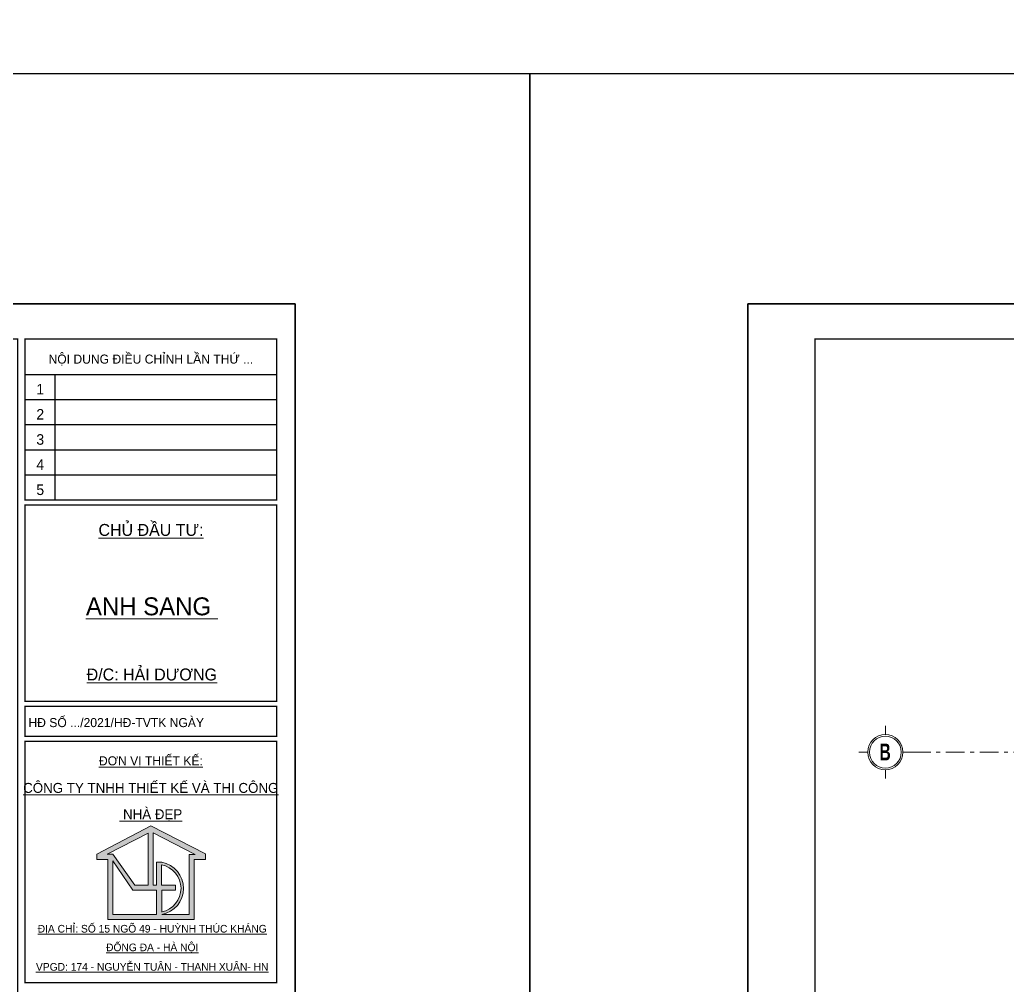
# Model space of a CAD drawing. Extents: x -2098986 to 943, y -1296280 to 73591.
# Drawn here: x -1641447 to -1629666, y -1268458 to -1256936 of the extents above; entities that cross this region are included whole.
import ezdxf
from ezdxf.enums import TextEntityAlignment as Align

# ---------------------------------------------------------------- set-up
doc = ezdxf.new("R2010")
doc.units = 0
doc.header["$LTSCALE"] = 150
doc.linetypes.add('_Tim', pattern=[9, 5, -1.5, 1, -1.5])
doc.layers.get('0').update_dxf_attribs({"lineweight": 18})
doc.layers.get('Defpoints').update_dxf_attribs({"lineweight": 18})
for name, color, linetype, lineweight in [('05.Text', 253, 'Continuous', 18), ('09.Hatch', 250, 'Continuous', 5), ('11.Khung bo', 32, 'Continuous', 50), ('12.Khung', 36, 'Continuous', 25), ('KCVN-THAY', 7, 'Continuous', 25), ('LS-THAY', 7, 'Continuous', 20), ('LS-TRUC', 108, '_Tim', 9)]:
    doc.layers.add(name, color=color, linetype=linetype, lineweight=lineweight)
doc.layers.add('DIM', color=1, linetype='Continuous')
doc.layers.add('Tpl_Bound', color=1, linetype='Continuous', plot=False)
doc.styles.add('AVANT', font='')
doc.styles.add('AVANTHB', font='')
doc.styles.add('VnAvantH', font='')
doc.styles.get('AVANT').set_extended_font_data('.VnAvant')
doc.styles.get('AVANTHB').set_extended_font_data('.VnAvantH', bold=True)
doc.styles.get('VnAvantH').set_extended_font_data('.VnAvantH')

# ---------------------------------------------------------------- blocks, each defined once
blk = doc.blocks.new('*U4')
at = {"layer": 'KCVN-THAY', "color": 140}
blk.add_lwpolyline([(214871.76, 86966.68), (215381.8, 86966.68), (215381.8, 86579.68), (214871.76, 86579.68)], close=True, dxfattribs=at)
blk = doc.blocks.new('100')
at = {"layer": '09.Hatch'}
h = blk.add_hatch(color=3, dxfattribs=at)
h.paths.add_polyline_path([(1897639, -927180), (1897639, -927287), (1897855, -927287), (1897855, -928484), (1898824, -928484), (1899574, -928484), (1899574, -927287), (1899801, -927287), (1899801, -927179), (1898713, -926620)])
h.paths.add_polyline_path([(1898756, -926756), (1899596, -927187), (1899473, -927187), (1899473, -928384), (1898929, -928384, 0.834181), (1898929, -927344), (1898824, -927344), (1898824, -927797), (1898756, -927797)], flags=16)
h.paths.add_polyline_path([(1898656, -927796), (1898393, -927796), (1897956, -927186), (1897843, -927186), (1898656, -926763)], flags=16)
h.paths.add_polyline_path([(1898929, -928333), (1898929, -927898), (1899202, -927898), (1899202, -927797), (1898924, -927797), (1898924, -927395, -0.822042)], flags=16)
h.paths.add_polyline_path([(1898357, -927898), (1898824, -927898), (1898824, -928384), (1897956, -928384), (1897956, -927316)], flags=16)
at = {"layer": '05.Text'}
for p, q in [((1898713, -926620), (1897639, -927180)), ((1899801, -927179), (1898713, -926620)), ((1899801, -927179), (1898713, -926620)), ((1899801, -927179), (1898713, -926620)), ((1898656, -926763), (1897843, -927186)), ((1898656, -926763), (1897843, -927186)), ((1898656, -926763), (1897843, -927186)), ((1898656, -926763), (1898656, -927796)), ((1898656, -926763), (1898656, -927796)), ((1898656, -926763), (1898656, -927796)), ((1899596, -927187), (1898756, -926756)), ((1898756, -926756), (1898756, -927797)), ((1899596, -927187), (1898756, -926756)), ((1898756, -926756), (1898756, -927797)), ((1899596, -927187), (1898756, -926756)), ((1898756, -926756), (1898756, -927797)), ((1897639, -927180), (1897639, -927287)), ((1897639, -927287), (1897855, -927287)), ((1897843, -927186), (1897956, -927186)), ((1897855, -927287), (1897855, -928484)), ((1897956, -927186), (1897956, -927186)), ((1897956, -927186), (1898393, -927796)), ((1897956, -927316), (1897956, -928384)), ((1898357, -927898), (1897956, -927316)), ((1899473, -928384), (1899473, -927187)), ((1899473, -927187), (1899596, -927187)), ((1899473, -928384), (1899473, -927187)), ((1899473, -927187), (1899596, -927187)), ((1899473, -928384), (1899473, -927187)), ((1899473, -927187), (1899596, -927187)), ((1899574, -928484), (1899574, -927287)), ((1899574, -927287), (1899801, -927287)), ((1899801, -927287), (1899801, -927179)), ((1899801, -927287), (1899801, -927179)), ((1899801, -927287), (1899801, -927179)), ((1898824, -927797), (1898824, -927344)), ((1898824, -927797), (1898824, -927344)), ((1898824, -927344), (1898929, -927344)), ((1898924, -927395), (1898924, -927797)), ((1898824, -927898), (1898357, -927898)), ((1898393, -927796), (1898656, -927796)), ((1898756, -927797), (1898824, -927797)), ((1898824, -928384), (1898824, -927898)), ((1898924, -927797), (1899202, -927797)), ((1899202, -927898), (1898929, -927898)), ((1898929, -927898), (1898929, -928333)), ((1899202, -927797), (1899202, -927898)), ((1897855, -928484), (1898824, -928484)), ((1897956, -928384), (1898824, -928384)), ((1898824, -928484), (1899574, -928484)), ((1898929, -928384), (1899473, -928384))]:
    blk.add_line(p, q, dxfattribs=at)
for radius, start, end in [(478, 281.4298, 79.1164), (478, 281.4298, 79.1164), (478, 281.4298, 79.1164), (528, 280.3316, 79.6684)]:
    blk.add_arc((1898834, -927864), radius, start, end, dxfattribs=at)
at = {"layer": '11.Khung bo', "const_width": 26.7}
for points in [[(1860913, -945240), (1860913, -916940), (1896063, -916940), (1896063, -945240)], [(1860913, -945240), (1860913, -916940), (1896063, -916940), (1896063, -945240)], [(1860913, -945240), (1860913, -916940), (1896063, -916940), (1896063, -945240)], [(1896213, -920140), (1896213, -916940), (1901213, -916940), (1901213, -920140)], [(1896213, -920140), (1896213, -916940), (1901213, -916940), (1901213, -920140)], [(1896213, -920140), (1896213, -916940), (1901213, -916940), (1901213, -920140)], [(1896213, -924140), (1901213, -924140), (1901213, -920240), (1896213, -920240)], [(1896213, -924140), (1901213, -924140), (1901213, -920240), (1896213, -920240)], [(1896213, -924140), (1901213, -924140), (1901213, -920240), (1896213, -920240)], [(1896213, -924840), (1901213, -924840), (1901213, -924240), (1896213, -924240)], [(1896213, -924840), (1901213, -924840), (1901213, -924240), (1896213, -924240)], [(1896213, -924840), (1901213, -924840), (1901213, -924240), (1896213, -924240)], [(1896213, -929740), (1901213, -929740), (1901213, -924940), (1896213, -924940)], [(1896213, -929740), (1901213, -929740), (1901213, -924940), (1896213, -924940)], [(1896213, -929740), (1901213, -929740), (1901213, -924940), (1896213, -924940)]]:
    blk.add_lwpolyline(points, close=True, dxfattribs=at)
at = {"layer": '12.Khung'}
for p, q in [((1896213, -917640), (1901213, -917640)), ((1896213, -917640), (1901213, -917640)), ((1896213, -917640), (1901213, -917640)), ((1896813, -920140), (1896813, -917640)), ((1896813, -920140), (1896813, -917640)), ((1896813, -920140), (1896813, -917640)), ((1896213, -918140), (1901213, -918140)), ((1896213, -918140), (1901213, -918140)), ((1896213, -918140), (1901213, -918140)), ((1896213, -918640), (1901213, -918640)), ((1896213, -918640), (1901213, -918640)), ((1896213, -918640), (1901213, -918640)), ((1896213, -919140), (1901213, -919140)), ((1896213, -919140), (1901213, -919140)), ((1896213, -919140), (1901213, -919140)), ((1896213, -919640), (1901213, -919640)), ((1896213, -919640), (1901213, -919640)), ((1896213, -919640), (1901213, -919640))]:
    blk.add_line(p, q, dxfattribs=at)
blk.add_lwpolyline([(1901579, -945940), (1901579, -916240), (1859580, -916240), (1859580, -945940)], close=True, dxfattribs=at)
blk.add_lwpolyline([(1901579, -945940), (1901579, -916240), (1859580, -916240), (1859580, -945940)], close=True, dxfattribs=at)
blk.add_lwpolyline([(1901579, -945940), (1901579, -916240), (1859580, -916240), (1859580, -945940)], close=True, dxfattribs=at)
at = {"layer": '05.Text', "style": 'VnAvantH'}
for s, p in [('Néi dung ®iÒu chØnh lÇn thø ...', (1898713, -917329)), ('H§ sè .../2021/H§-TVTK ngµy ', (1898057, -924540))]:
    blk.add_text(s, height=180, dxfattribs=at).set_placement(p, align=Align.MIDDLE)
at = {"layer": '05.Text'}
for s, height, style, p in [('1', 210, 'AVANT', (1896513, -918040)), ('2', 210, 'AVANT', (1896513, -918540)), ('3', 210, 'AVANT', (1896513, -919040)), ('4', 210, 'AVANT', (1896513, -919540)), ('5', 210, 'AVANT', (1896513, -920040)), ('%%uChñ ®Çu t\xad:', 237.6, 'VnAvantH', (1898716, -920853)), ('%%Uanh sang ', 356.4, 'VnAvantH', (1898732, -922432)), ('%%U®/c: h¶i d\xad¬ng', 237.6, 'VnAvantH', (1898732, -923728)), ('%%U®¬n vÞ thiÕt kÕ:', 180, 'VnAvantH', (1898713, -925416)), ('%%Uc«ng ty tnhh thiÕt kÕ vµ thi c«ng', 198, 'VnAvantH', (1898711, -925964)), ('%%U nhµ ®Ñp', 198, 'VnAvantH', (1898711, -926487)), ('%%U®Þa chØ: sè 15 ngâ 49 - huúnh thóc kh¸ng', 152.46, 'VnAvantH', (1898739, -928742)), ('%%U®èng ®a - hµ néi', 152.46, 'VnAvantH', (1898739, -929113)), ('%%Uvpgd: 174 - nguyÔn tu©n - thanh xu©n- hn', 152.46, 'VnAvantH', (1898739, -929500))]:
    blk.add_text(s, height=height, dxfattribs=dict(at, style=style)).set_placement(p, align=Align.CENTER)
blk = doc.blocks.new('DANHTRUC')
for p, q in [((980383, -947347), (980383, -947137)), ((979963, -947767), (979753, -947767)), ((980803, -947767), (981013, -947767)), ((980383, -948187), (980383, -948397))]:
    blk.add_line(p, q)
for radius in [420, 380]:
    blk.add_circle((980383, -947767), radius)
blk = doc.blocks.new('qqqe213123213')
at = {"layer": 'LS-TRUC', "ltscale": 0.3}
blk.add_line((-1941757, -1052204), (-1923057, -1052204), dxfattribs=at)
at = {"layer": '05.Text', "xscale": 0.5, "yscale": 0.5, "zscale": 0.5}
blk.add_blockref('DANHTRUC', (-2432263.7, -578320.7), dxfattribs=at)
at = {"layer": '05.Text', "style": 'AVANTHB', "width": 0.7}
blk.add_text('B', height=200, dxfattribs=at).set_placement((-1942142.8, -1052301.7))

msp = doc.modelspace()

# ---------------------------------------------------------------- linework, layer by layer
at = {"layer": 'LS-THAY', "color": 140}
for points in [[(-1855203.4, -1218879.4), (-1290965, -1218878.9), (-1290965, -1257579.6), (-1855203.4, -1257579.6)], [(-1855203.1, -1257579.6), (-1290964.8, -1257579.1), (-1290964.8, -1296279.9), (-1855203.1, -1296279.9)]]:
    msp.add_lwpolyline(points, close=True, dxfattribs=at)
at = {"layer": 'Tpl_Bound', "color": 1}
for points in [[(-1663363, -1278147.9), (-1663363, -1260327.9), (-1638163, -1260327.9), (-1638163, -1278147.9)], [(-1632760.4, -1278147.9), (-1632760.4, -1260327.9), (-1607560.4, -1260327.9), (-1607560.4, -1278147.9)]]:
    msp.add_lwpolyline(points, close=True, dxfattribs=at)

# ---------------------------------------------------------------- block references
at = {"layer": '05.Text', "xscale": 0.6000055114637588, "yscale": 0.6000055114637588, "zscale": 0.6000055114637588}
for p in [(-2779121, -710578.8), (-2748518.5, -710578.8)]:
    msp.add_blockref('100', p, dxfattribs=at)
at = {"layer": 'Defpoints', "xscale": 60, "yscale": 60, "zscale": 60}
for p in [(-14558269.4, -6475580.3), (-14527666.9, -6475580.3)]:
    msp.add_blockref('*U4', p, dxfattribs=at)
at = {"layer": 'DIM'}
msp.add_blockref('qqqe213123213', (310952, -213472.2), dxfattribs=at)

doc.saveas('drawing.dxf')
